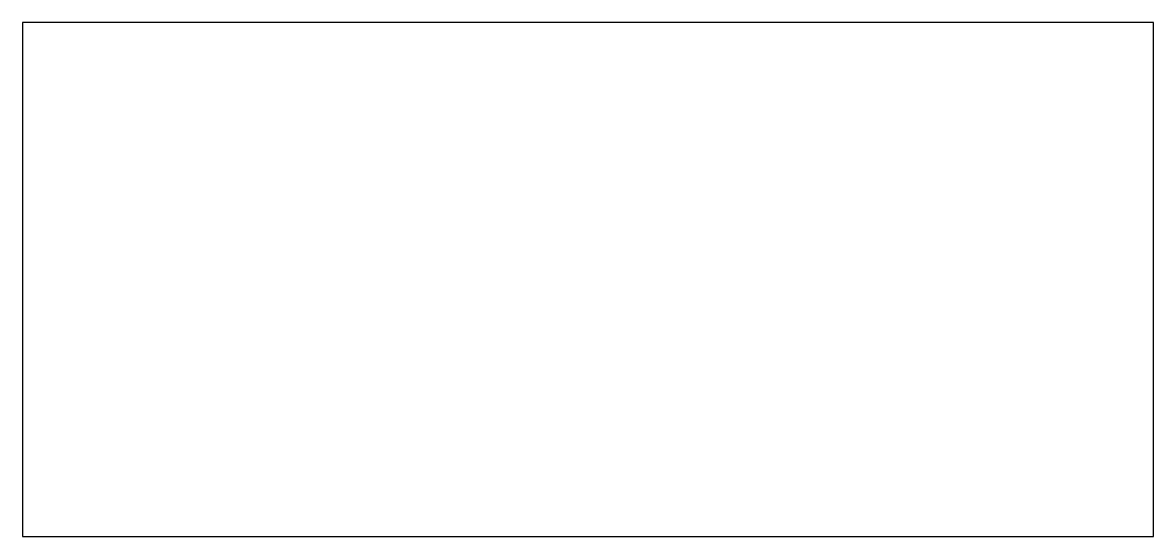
# Model space of a CAD drawing. Header units: millimetres. Extents: x -1498 to 1498, y -681 to 681.
import ezdxf

# ---------------------------------------------------------------- set-up
doc = ezdxf.new("R2010")
doc.units = ezdxf.units.MM

msp = doc.modelspace()

# ---------------------------------------------------------------- linework, layer by layer
at = {"color": 7, "linetype": 'Continuous', "lineweight": 25}
for p, q in [((-1498, 681), (-1498, -681)), ((1498, 681), (-1498, 681)), ((1498, -681), (1498, 681)), ((-1498, -681), (1498, -681))]:
    msp.add_line(p, q, dxfattribs=at)

doc.saveas('drawing.dxf')
